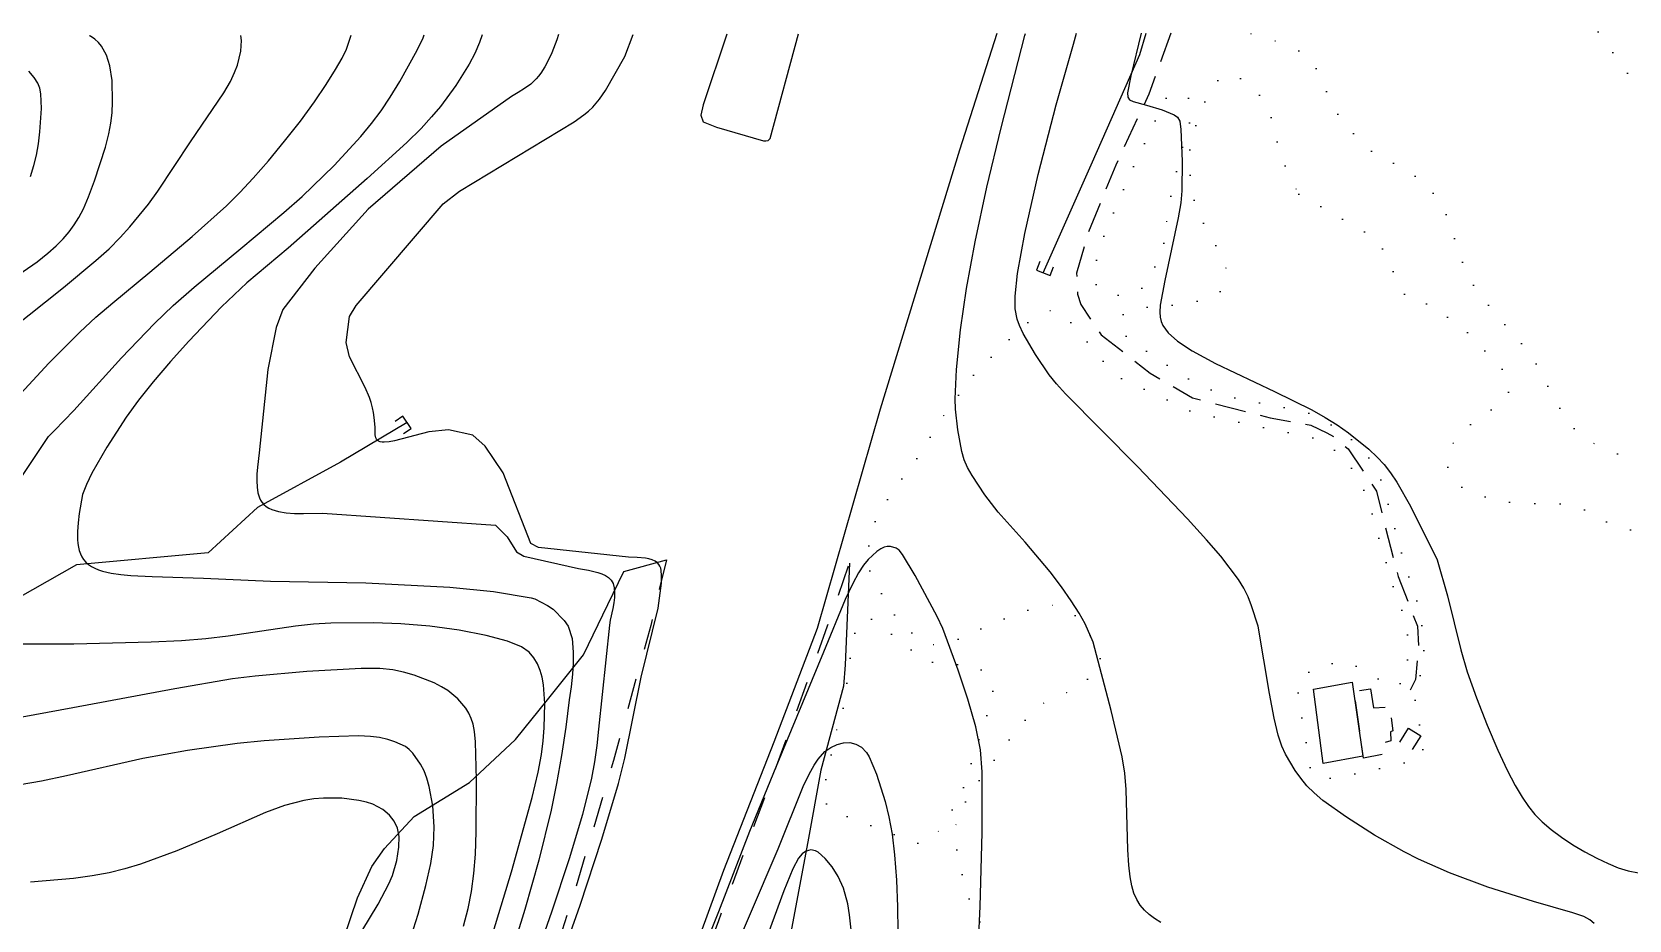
# Model space of a CAD drawing. Header units: millimetres. Extents: x 220021 to 223505, y 489325 to 491820.
# Drawn here: x 220825.2 to 221084.8, y 491669.5 to 491813.7 of the extents above; entities that cross this region are included whole.
import ezdxf

# ---------------------------------------------------------------- set-up
doc = ezdxf.new("R2010")
doc.units = ezdxf.units.MM
for name, pattern in [('5M2P5', [7.5, 5, -2.5]), ('5M5', [10, 5, -5]), ('AM4', [4, 0, -4])]:
    doc.linetypes.add(name, pattern=pattern)
for name, color, linetype in [('A0013113', 8, 'Continuous'), ('A0023119', 8, '5M2P5'), ('B0014111', 8, 'Continuous'), ('B0014116', 8, '5M2P5'), ('C0076116', 8, 'Continuous'), ('D0025111', 8, 'AM4'), ('E0022112', 8, 'Continuous'), ('F0017111', 8, 'Continuous'), ('F0017114', 8, 'Continuous'), ('F0037222', 8, 'Continuous'), ('F0037223', 8, '5M5')]:
    doc.layers.add(name, color=color, linetype=linetype)

msp = doc.modelspace()

# ---------------------------------------------------------------- linework, layer by layer
at = {"layer": 'A0013113', "flags": 128}
msp.add_lwpolyline([(220982.01, 491813.472), (220975.939, 491794.535), (220963.085, 491752.454), (220952.803, 491716.861), (220945.787, 491698.398), (220937.603, 491677.575), (220928.898, 491653.709), (220917.148, 491623.557), (220905.532, 491593.929), (220893.844, 491564.049), (220881.546, 491532.059), (220865.767, 491488.489)], dxfattribs=at)
at = {"layer": 'A0023119', "flags": 128}
msp.add_lwpolyline([(221010.318, 491813.542), (221006.716, 491803.597), (221001.357, 491792.1), (220996.864, 491781.182), (220994.976, 491774.56), (220995.134, 491771.157), (220995.65, 491769.472), (220998.965, 491764.564), (221006.952, 491758.317), (221013.796, 491754.315), (221026.449, 491751.055), (221033.027, 491749.854), (221035.66, 491748.634), (221037.141, 491747.761), (221039.119, 491746.011), (221043.74, 491739.171), (221044.737, 491734.954), (221047.229, 491725.29), (221050.375, 491717.212), (221050.548, 491714.046), (221050.07, 491708.59), (221048.272, 491705.064)], dxfattribs=at)
at = {"layer": 'B0014111', "flags": 128}
msp.add_lwpolyline([(221039.754, 491708.165), (221041.476, 491696.132), (221035.046, 491694.931), (221033.451, 491707)], close=True, dxfattribs=at)
at = {"layer": 'B0014116', "flags": 128}
for points in [[(221042.759, 491707.047), (221043.223, 491703.965), (221045.837, 491704.123), (221046.364, 491700.216), (221045.976, 491700.075), (221046.044, 491698.64), (221044.405, 491698.099), (221044.643, 491696.374), (221041.606, 491695.79), (221040.073, 491706.688)], [(221048.901, 491700.693), (221050.917, 491699.447), (221049.484, 491697.129), (221047.468, 491698.375)]]:
    msp.add_lwpolyline(points, close=True, dxfattribs=at)
at = {"layer": 'C0076116', "flags": 128}
for points in [[(220988.995, 491776.455), (220988.45, 491775.057), (220990.686, 491774.186), (220991.231, 491775.583)], [(220885.6, 491748.498), (220886.848, 491749.331), (220885.514, 491751.326), (220884.267, 491750.493)]]:
    msp.add_lwpolyline(points, dxfattribs=at)
at = {"layer": 'D0025111', "flags": 128}
msp.add_lwpolyline([(221079.732, 491813.716), (221083.839, 491808.023), (221090.003, 491799.037), (221095.707, 491789.941), (221104.119, 491777.901), (221111.045, 491768.152), (221110.062, 491766.916), (221099.233, 491760.358), (221097.596, 491757.888), (221096.286, 491756.123), (221095.632, 491754.888), (221096.626, 491752.078), (221098.28, 491748.391), (221099.109, 491745.756), (221097.304, 491744.693), (221090.567, 491744.31), (221085.964, 491744.465), (221082.51, 491745.329), (221079.055, 491746.896), (221075.102, 491749.869), (221072.955, 491753.554), (221068.891, 491761.335), (221065.021, 491765.672), (221059.933, 491771.671), (221057.549, 491776.638), (221056.379, 491780.16), (221055.603, 491782.319), (221054.737, 491785.02), (221051.757, 491789.209), (221047.208, 491792.005), (221042.463, 491794.585), (221037.855, 491799.531), (221035.862, 491803.429), (221035.06, 491805.409), (221033.742, 491808.119), (221031.791, 491810.365), (221027.233, 491812.227), (221024.301, 491813.157), (221022.62, 491813.573)], dxfattribs=at)
for points in [[(221031.09, 491787.397), (221042.803, 491780.684), (221045.111, 491778.055), (221046.6, 491774.368), (221048.583, 491770.507), (221052.86, 491769.295), (221058.645, 491764.784), (221060.808, 491762.5), (221062.942, 491760.35), (221063.589, 491759.655), (221064.131, 491759.007), (221064.562, 491758.402), (221064.95, 491757.732), (221065.222, 491757.062), (221065.365, 491756.451), (221065.379, 491755.868), (221065.216, 491755.264), (221064.885, 491754.685), (221064.506, 491754.214), (221063.617, 491753.327), (221063.138, 491752.917), (221060.351, 491750.945), (221058.979, 491749.979), (221058.273, 491749.415), (221057.653, 491748.859), (221057.063, 491748.223), (221056.598, 491747.637), (221056.158, 491746.957), (221055.801, 491746.238), (221055.538, 491745.537), (221055.349, 491744.778), (221055.255, 491744.041), (221055.265, 491743.357), (221055.404, 491742.627), (221055.684, 491741.9), (221056.022, 491741.313), (221056.42, 491740.78), (221056.948, 491740.272), (221057.498, 491739.865), (221058.181, 491739.454), (221060.199, 491738.602), (221060.947, 491738.353), (221063.719, 491737.598), (221064.378, 491737.456), (221067.522, 491737.19), (221070.828, 491737.15), (221073.116, 491737.129), (221073.94, 491737.074), (221074.735, 491736.969), (221075.522, 491736.82), (221076.346, 491736.607), (221077.133, 491736.34), (221080.074, 491734.735), (221080.811, 491734.313), (221082.217, 491733.653), (221082.969, 491733.372), (221083.814, 491733.119), (221085.425, 491732.786), (221086.256, 491732.673), (221087.882, 491732.567), (221088.807, 491732.573), (221090.732, 491732.775), (221091.79, 491732.976), (221093.535, 491733.427), (221097.012, 491734.545), (221100.327, 491735.739), (221103.523, 491736.821), (221104.354, 491737.065), (221107.445, 491737.791), (221110.529, 491738.582), (221111.397, 491738.797), (221112.246, 491738.954), (221113.045, 491739.033), (221113.926, 491738.978), (221114.689, 491738.818), (221115.458, 491738.526), (221116.752, 491737.826), (221117.41, 491737.408), (221118.111, 491736.879), (221118.794, 491736.277), (221119.336, 491735.726), (221119.818, 491735.142), (221120.299, 491734.44), (221120.723, 491733.706), (221121.006, 491733.072), (221121.214, 491732.435), (221121.346, 491731.687), (221121.334, 491730.928), (221121.172, 491730.259), (221120.822, 491729.482), (221120.339, 491728.713), (221119.852, 491728.062), (221119.294, 491727.422), (221116.589, 491725.113), (221115.822, 491724.477), (221115.084, 491723.791), (221114.525, 491723.18), (221114.01, 491722.525), (221113.53, 491721.799), (221112.885, 491720.415), (221112.639, 491719.721), (221112.263, 491718.405), (221112.112, 491717.725), (221111.607, 491714.337), (221111.29, 491711.283), (221111.243, 491710.495), (221111.252, 491709.678), (221111.363, 491708.861), (221111.574, 491708.088), (221111.893, 491707.285), (221112.313, 491706.489), (221112.751, 491705.812), (221113.254, 491705.2), (221113.811, 491704.671), (221114.408, 491704.217), (221115.005, 491703.853), (221115.627, 491703.546), (221116.249, 491703.333), (221116.871, 491703.206), (221117.457, 491703.17), (221118.044, 491703.23), (221118.598, 491703.395), (221119.117, 491703.65), (221119.646, 491704.001), (221120.15, 491704.422), (221120.618, 491704.867), (221121.533, 491705.956), (221123.375, 491708.458), (221124.838, 491710.532), (221125.282, 491711.244), (221126.721, 491714.066), (221127.063, 491714.774), (221127.723, 491715.935), (221128.094, 491716.5), (221128.501, 491717.021), (221128.93, 491717.495), (221129.398, 491717.916), (221129.895, 491718.278), (221130.432, 491718.584), (221130.957, 491718.799), (221131.504, 491718.938), (221132.022, 491718.981), (221132.548, 491718.933), (221133.101, 491718.771), (221133.68, 491718.522), (221134.313, 491718.165), (221134.859, 491717.79), (221135.945, 491716.753), (221136.94, 491715.593), (221137.399, 491714.984), (221137.87, 491714.264), (221139.586, 491711.229), (221141.402, 491707.95), (221141.865, 491707.06), (221143.39, 491703.666), (221143.684, 491702.889), (221144.236, 491701.132), (221144.565, 491699.754), (221144.711, 491698.944), (221144.879, 491697.516), (221144.952, 491696.026), (221144.948, 491695.159), (221144.886, 491694.389), (221144.752, 491693.612), (221144.242, 491691.836), (221143.957, 491691.081), (221143.647, 491690.405), (221143.214, 491689.621), (221142.32, 491688.388), (221141.87, 491687.86), (221140.937, 491686.926), (221140.357, 491686.423), (221137.656, 491684.375), (221137.12, 491683.966), (221135.665, 491682.662), (221135.211, 491682.209), (221134.811, 491681.749), (221134.429, 491681.246), (221132.94, 491678.438), (221132.593, 491677.791), (221130.978, 491675.177), (221130.517, 491674.523), (221129.519, 491673.29), (221129.004, 491672.741), (221127.909, 491671.778), (221126.267, 491670.485), (221125.712, 491670.097), (221124.506, 491669.368), (221123.919, 491669.067), (221123.336, 491668.837), (221122.537, 491668.59), (221122.087, 491668.486), (221096.865, 491663.128), (221095.814, 491663.051), (221092.094, 491662.523), (221088.913, 491662.127), (221085.743, 491661.786), (221082.228, 491661.348), (221080.871, 491661.184), (221079.389, 491661.089), (221078.532, 491661.086), (221077.666, 491661.13), (221076.863, 491661.236), (221074.551, 491661.847), (221073.911, 491662.067), (221070.977, 491663.269), (221070.434, 491663.471), (221069.851, 491663.641), (221068.772, 491663.876), (221068.139, 491663.974), (221067.524, 491664.028), (221066.909, 491664.022), (221063.662, 491662.972), (221060.747, 491661.792), (221057.449, 491660.35), (221056.676, 491660.009), (221055.866, 491659.711), (221055.02, 491659.457), (221053.473, 491659.114), (221052.602, 491658.982), (221050.936, 491658.822), (221048.831, 491658.749), (221045.226, 491658.829), (221044.284, 491658.895), (221041.133, 491659.287), (221039.449, 491659.527), (221037.165, 491659.71), (221033.64, 491659.79), (221030.636, 491659.797), (221029.722, 491659.787), (221028.815, 491659.72), (221027.969, 491659.577), (221026.973, 491659.283), (221026.217, 491658.971), (221025.41, 491658.569), (221023.959, 491657.675), (221023.156, 491657.097), (221021.15, 491655.376), (221020.466, 491654.715), (221018.304, 491652.257), (221015.973, 491649.515), (221014.456, 491647.769), (221013.963, 491647.129), (221012.748, 491645.263), (221011.893, 491643.753), (221011.179, 491642.319), (221010.793, 491641.42), (221009.749, 491637.802), (221009.323, 491636.219), (221009.066, 491635.461), (221008.528, 491634.145), (221007.85, 491632.721), (221007.465, 491632.031), (221007.018, 491631.322), (221005.05, 491628.681), (221004.654, 491628.192), (221004.221, 491627.732), (221003.735, 491627.326), (221003.206, 491626.963), (221002, 491626.314), (221001.363, 491626.03), (220999.516, 491625.385), (220998.753, 491625.177), (220995.266, 491624.498), (220994.532, 491624.391), (220992.579, 491624.221), (220991.057, 491624.179), (220988.625, 491624.265), (220985.236, 491624.593), (220983.607, 491624.811), (220982.704, 491624.981), (220980.499, 491625.527), (220978.993, 491626), (220977.551, 491626.538), (220976.191, 491627.152), (220975.454, 491627.555), (220974.757, 491628.01), (220974.11, 491628.496), (220973.535, 491628.997), (220973.043, 491629.523), (220972.651, 491630.074), (220972.379, 491630.639), (220972.207, 491631.186), (220972.096, 491632.006), (220972.1, 491632.578), (220972.928, 491635.545), (220973.166, 491636.247), (220974.462, 491639.292), (220975.933, 491642.348), (220976.272, 491642.999), (220977.974, 491645.728), (220979.78, 491648.488), (220981.64, 491651.292), (220982.025, 491651.914), (220982.339, 491652.507), (220982.584, 491653.083), (220982.79, 491653.69), (220982.946, 491654.294), (220983.058, 491654.881), (220983.336, 491658.298), (220983.38, 491658.87), (220983.395, 491659.51), (220983.338, 491660.165), (220983.216, 491660.824), (220983.041, 491661.475), (220982.815, 491662.145), (220982.259, 491663.52), (220981.097, 491665.935), (220979.363, 491669.056), (220978.929, 491669.82), (220977.924, 491671.936), (220977.583, 491672.779), (220977.067, 491674.315), (220976.143, 491677.803), (220975.414, 491681.297), (220975.278, 491682.049), (220975.214, 491682.779), (220975.197, 491683.521), (220975.255, 491684.247), (220975.375, 491684.956), (220975.556, 491685.671), (220975.776, 491686.358), (220976.278, 491687.552), (220976.602, 491688.214), (220978.419, 491691.126), (220980.279, 491693.713), (220982.268, 491696.395), (220984.3, 491699.101), (220986.315, 491701.614), (220987.622, 491703.073), (220988.127, 491703.576), (220988.663, 491704.046), (220989.621, 491704.747), (220990.183, 491705.091), (220993.379, 491706.487), (220994.049, 491706.781), (220994.697, 491707.129), (220995.334, 491707.531), (220996.429, 491708.332), (220997.019, 491708.831), (220997.578, 491709.363), (220998.039, 491709.888), (220998.396, 491710.409), (220998.641, 491710.934), (220998.775, 491711.459), (220998.822, 491711.999), (220998.772, 491712.592), (220998.629, 491713.157), (220998.421, 491713.722), (220996.773, 491716.39), (220995.735, 491717.852), (220995.326, 491718.367), (220994.845, 491718.893), (220994.367, 491719.333), (220993.86, 491719.718), (220993.342, 491720.025), (220992.796, 491720.277), (220992.227, 491720.454), (220991.681, 491720.534), (220991.069, 491720.571), (220990.436, 491720.557), (220987.338, 491719.892), (220986.506, 491719.663), (220984.3, 491718.885), (220981.255, 491717.583), (220978.465, 491716.42), (220975.484, 491715.003), (220974.869, 491714.727), (220974.25, 491714.501), (220973.613, 491714.318), (220972.969, 491714.186), (220972.31, 491714.151), (220971.688, 491714.227), (220971.03, 491714.422), (220970.429, 491714.686), (220969.387, 491715.259), (220968.855, 491715.598), (220967.015, 491717.093), (220966.569, 491717.511), (220966.163, 491717.943), (220965.789, 491718.397), (220964.536, 491720.456), (220964.264, 491720.968), (220962.652, 491723.517), (220962.325, 491724.017), (220962.038, 491724.518), (220961.786, 491725.05), (220961.575, 491725.597), (220961.417, 491726.145), (220961.299, 491726.727), (220961.239, 491727.325), (220961.192, 491729.843), (220961.214, 491730.412), (220961.348, 491731.494), (220961.461, 491732.073), (220961.605, 491732.638), (220961.782, 491733.185), (220961.988, 491733.72), (220962.879, 491735.482), (220964.404, 491738.074), (220965.009, 491739.016), (220966.948, 491741.701), (220968.937, 491744.343), (220969.449, 491745.058), (220971.342, 491748.157), (220972.131, 491749.523), (220973.393, 491751.45), (220975.299, 491754.027), (220977.155, 491756.683), (220977.779, 491757.535), (220979.667, 491759.565), (220982.264, 491762.059), (220984.846, 491764.57), (220987.187, 491766.683), (220987.695, 491767.1), (220988.174, 491767.444), (220989.078, 491767.954), (220989.592, 491768.194), (220990.129, 491768.374), (220990.658, 491768.474), (220991.183, 491768.477), (220991.697, 491768.368), (220992.193, 491768.159), (220992.722, 491767.831), (220993.221, 491767.398), (220993.674, 491766.934), (220995.934, 491764.28), (220998.182, 491761.589), (221000.453, 491758.964), (221000.963, 491758.391), (221001.607, 491757.777), (221014.12, 491751.879), (221019.054, 491750.845), (221034.512, 491747.573), (221037.147, 491745.65), (221039.124, 491743.9), (221042.428, 491737.934), (221043.425, 491733.892), (221046.578, 491723.176), (221048.234, 491718.785), (221049.069, 491714.039), (221048.585, 491710.695), (221048.097, 491708.933), (221047.443, 491707.699), (221046.622, 491707.343), (221045.141, 491708.04), (221039.379, 491711.356), (221037.078, 491711.346), (221034.45, 491710.63), (221031.988, 491709.388), (221031.006, 491708.152), (221031.012, 491705.865), (221033.018, 491693.736), (221034.336, 491692.686), (221036.802, 491692.522), (221049.942, 491695.396), (221051.09, 491696.457), (221051.413, 491698.393), (221049.917, 491704.544), (221050.076, 491706.479), (221050.889, 491709.474), (221051.533, 491714.402), (221050.696, 491720.028), (221048.375, 491727.054), (221047.047, 491731.798), (221044.722, 491740.407), (221042.574, 491744.444), (221039.278, 491747.947), (221034.338, 491751.267), (221031.706, 491752.134), (221018.714, 491754.714), (221011.707, 491758.098), (221011.436, 491758.346), (221008.772, 491760.335), (221008.129, 491760.785), (221005.095, 491762.671), (221004.426, 491763.114), (221003.794, 491763.597), (221003.247, 491764.076), (221002.78, 491764.573), (221002.4, 491765.092), (221002.105, 491765.614), (221001.915, 491766.096), (221001.84, 491766.557), (221001.898, 491766.992), (221002.097, 491767.387), (221002.41, 491767.732), (221002.817, 491768.03), (221003.321, 491768.285), (221004.433, 491768.654), (221005.113, 491768.819), (221007.1, 491769.101), (221010.421, 491769.363), (221013.029, 491769.709), (221014.94, 491770.073), (221015.692, 491770.266), (221016.394, 491770.499), (221017.132, 491770.797), (221017.758, 491771.153), (221018.284, 491771.548), (221018.713, 491771.99), (221019.037, 491772.478), (221019.264, 491773), (221019.409, 491773.554), (221019.467, 491774.144), (221019.421, 491774.737), (221019.289, 491775.331), (221018.812, 491776.634), (221018.543, 491777.242), (221017.072, 491780.09), (221015.413, 491783.024), (221015.094, 491783.64), (221014.584, 491784.784), (221014.351, 491785.411), (221013.989, 491786.667), (221013.828, 491787.361), (221013.525, 491789.38), (221013.461, 491790.157), (221013.379, 491793.571), (221013.355, 491794.284), (221013.377, 491794.964), (221013.475, 491795.618), (221014.393, 491798.74), (221014.898, 491800.157), (221015.927, 491802.562), (221016.486, 491803.691), (221017.081, 491804.705), (221017.405, 491805.179), (221017.78, 491805.654), (221018.172, 491806.056), (221018.583, 491806.38), (221019.055, 491806.631), (221019.544, 491806.767), (221020.059, 491806.773), (221020.645, 491806.632), (221021.321, 491806.333), (221022.004, 491805.933), (221022.604, 491805.511), (221023.233, 491804.999), (221023.844, 491804.43), (221024.408, 491803.832), (221024.922, 491803.198), (221025.374, 491802.558), (221025.798, 491801.852), (221026.167, 491801.053), (221026.486, 491800.175), (221026.755, 491799.264), (221027.51, 491796.054), (221027.707, 491795.309), (221028.926, 491791.847), (221029.213, 491791.127), (221030.099, 491789.212)], [(221009.141, 491779.408), (221007.434, 491774.972), (221006.563, 491773.089), (221005.448, 491772.021), (221002.64, 491770.96), (221001.192, 491770.954), (221000.246, 491771.257), (220998.342, 491772.406), (220997.911, 491773.169), (220997.692, 491774.193), (220997.722, 491775.046), (220999.516, 491781.032), (221003.959, 491791.277), (221009.685, 491803.324), (221011.06, 491803.673), (221012.402, 491803.496), (221013.181, 491803.022), (221013.667, 491800.651), (221013.404, 491799.309), (221012.007, 491794.338), (221009.965, 491785.624), (221009.586, 491782.916)], [(220957.057, 491703.945), (220958.669, 491715.387), (220959.485, 491717.502), (220960.633, 491718.563), (220961.619, 491718.391), (220962.772, 491717.693), (220970.349, 491711.57), (220973.966, 491711.059), (220978.569, 491710.904), (220980.216, 491709.504), (220981.041, 491708.276), (220981.373, 491707.046), (220981.377, 491705.815), (220975.999, 491689.254), (220974.198, 491686.607), (220972.562, 491683.961), (220971.251, 491682.548), (220970.102, 491682.015), (220968.952, 491682.01), (220954.966, 491687.4), (220953.976, 491688.978), (220953.97, 491691.089), (220955.755, 491699.541)]]:
    msp.add_lwpolyline(points, close=True, dxfattribs=at)
at = {"layer": 'E0022112', "flags": 128}
for points in [[(220989.568, 491774.621), (220997.572, 491792.616), (221005.248, 491810.067), (221006.287, 491813.532)], [(220886.181, 491750.329), (220875.34, 491743.848), (220861.86, 491736.509), (220853.857, 491729.132), (220832.439, 491727.218), (220793.52, 491705.136), (220770.255, 491696.194)]]:
    msp.add_lwpolyline(points, dxfattribs=at)
at = {"layer": 'F0017111', "flags": 128}
for points, elevation in [([(220820.45, 491736.814), (220827.911, 491748.034), (220828.879, 491748.987), (220832.004, 491752.25), (220839.749, 491760.814), (220845.118, 491766.377), (220848.173, 491769.281), (220851.569, 491772.298), (220859.189, 491778.574), (220866.177, 491784.391), (220869.111, 491787.016), (220874.316, 491792.05), (220878.672, 491796.741), (220880.408, 491798.834), (220881.953, 491800.904), (220883.461, 491803.15), (220885.028, 491805.692), (220887.836, 491810.751), (220888.787, 491812.768), (220888.971, 491813.239)], 80), ([(220820.817, 491772.75), (220826.062, 491776.395), (220827.807, 491777.774), (220829.169, 491778.99), (220830.3, 491780.141), (220831.262, 491781.266), (220832.093, 491782.389), (220832.839, 491783.572), (220833.581, 491785.017), (220834.406, 491786.963), (220835.363, 491789.531), (220837.161, 491795.032), (220837.727, 491797.163), (220838.063, 491798.925), (220838.238, 491800.601), (220838.314, 491802.395), (220838.233, 491805.827), (220837.894, 491808.197), (220837.322, 491809.936), (220836.517, 491811.411), (220836.022, 491812.028), (220835.443, 491812.563), (220834.758, 491813.02), (220834.582, 491813.103)], 95), ([(220821.87, 491765.472), (220830.338, 491772.22), (220835.628, 491776.586), (220837.751, 491778.529), (220839.553, 491780.337), (220841.153, 491782.084), (220844.145, 491785.741), (220845.688, 491787.871), (220851.011, 491795.872), (220856.382, 491803.845), (220857.462, 491805.686), (220858.157, 491807.127), (220858.606, 491808.35), (220859.142, 491810.573), (220859.297, 491812.352), (220859.193, 491813.142), (220859.186, 491813.165)], 90), ([(220823.421, 491755.025), (220827.966, 491759.944), (220832.987, 491764.958), (220835.632, 491767.383), (220838.363, 491769.724), (220844.404, 491774.699), (220851.25, 491780.52), (220856.829, 491785.511), (220858.996, 491787.635), (220861.185, 491789.973), (220863.659, 491792.798), (220866.287, 491795.967), (220868.842, 491799.232), (220871.125, 491802.364), (220873.051, 491805.201), (220874.56, 491807.598), (220875.626, 491809.467), (220876.344, 491810.949), (220877.119, 491813.21)], 85), ([(220900.171, 491667.524), (220903.155, 491677.363), (220906.503, 491689.43), (220907.505, 491693.54), (220908.05, 491696.38), (220908.321, 491698.602), (220908.469, 491700.735), (220908.545, 491704.68), (220908.376, 491707.7), (220908.16, 491708.933), (220907.828, 491710.057), (220907.377, 491711.098), (220906.807, 491712.071), (220906.049, 491712.997), (220904.754, 491713.902), (220902.502, 491714.811), (220899.025, 491715.73), (220894.658, 491716.569), (220889.885, 491717.219), (220885.152, 491717.6), (220880.744, 491717.759), (220873.769, 491717.713), (220870.972, 491717.542), (220868.039, 491717.218), (220857.126, 491715.602), (220853.484, 491715.18), (220849.513, 491714.87), (220844.618, 491714.636), (220832.039, 491714.324), (220822.516, 491714.314)], 80), ([(220895.351, 491668.514), (220896.089, 491671.38), (220896.637, 491674.176), (220897.027, 491677.053), (220897.283, 491680.206), (220897.428, 491683.844), (220897.47, 491692.273), (220897.298, 491698.468), (220897.142, 491700.145), (220896.922, 491701.307), (220896.623, 491702.267), (220896.234, 491703.122), (220895.742, 491703.916), (220894.444, 491705.422), (220892.805, 491706.77), (220891.796, 491707.396), (220890.558, 491708.025), (220887.352, 491709.28), (220885.616, 491709.792), (220883.869, 491710.151), (220881.735, 491710.339), (220878.737, 491710.348), (220869.886, 491709.885), (220861.481, 491709.14), (220857.823, 491708.658), (220848.429, 491707.08), (220831.85, 491703.956), (220823.618, 491702.463)], 85), ([(220886.487, 491665.736), (220887.993, 491670.477), (220889.229, 491675.135), (220890.027, 491678.685), (220890.477, 491681.624), (220890.603, 491684.662), (220890.341, 491688.089), (220889.789, 491691.22), (220889.412, 491692.537), (220888.942, 491693.731), (220888.372, 491694.828), (220887.127, 491696.598), (220886.543, 491697.205), (220885.922, 491697.674), (220884.2, 491698.478), (220883.039, 491698.846), (220881.724, 491699.141), (220880.232, 491699.329), (220878.295, 491699.405), (220871.891, 491699.229), (220862.965, 491698.632), (220858.549, 491698.186), (220850.496, 491697.074), (220843.253, 491695.724), (220830.828, 491692.945), (220826.787, 491692.092), (220823.301, 491691.48)], 90), ([(220875.075, 491661.524), (220881.465, 491672.074), (220883.231, 491675.412), (220883.805, 491676.776), (220884.521, 491679.174), (220884.858, 491681.325), (220884.876, 491683.072), (220884.607, 491684.411), (220884.091, 491685.551), (220883.352, 491686.561), (220882.269, 491687.482), (220880.625, 491688.325), (220879.566, 491688.676), (220878.352, 491688.955), (220875.589, 491689.292), (220872.588, 491689.321), (220871.011, 491689.175), (220869.39, 491688.904), (220866.242, 491688.1), (220863.176, 491686.992), (220855.298, 491683.541), (220848.768, 491680.781), (220842.888, 491678.606), (220840.292, 491677.81), (220837.749, 491677.184), (220835.035, 491676.681), (220831.976, 491676.265), (220824.982, 491675.652)], 95)]:
    msp.add_lwpolyline(points, dxfattribs=dict(at, elevation=elevation))
at = {"layer": 'F0017111'}
for points, elevation in [([(220910.782, 491813.294), (220910.51, 491812.454), (220909.698, 491810.337), (220909.148, 491809.192), (220908.563, 491808.079), (220907.907, 491807.032), (220907.542, 491806.543), (220907.146, 491806.082), (220906.722, 491805.658), (220906.267, 491805.262), (220905.286, 491804.538), (220904.235, 491803.877), (220903.15, 491803.248), (220891.703, 491795.169), (220879.865, 491784.943), (220871.169, 491775.363), (220866.011, 491768.631), (220864.924, 491765.751), (220863.577, 491758.912), (220862.14, 491745.388), (220861.865, 491743.035), (220861.777, 491741.903), (220861.747, 491740.822), (220861.795, 491739.81), (220861.941, 491738.884), (220862.203, 491738.063), (220862.384, 491737.696), (220862.602, 491737.362), (220862.925, 491736.995), (220863.304, 491736.677), (220863.736, 491736.406), (220864.216, 491736.178), (220864.742, 491735.99), (220865.309, 491735.839), (220866.551, 491735.633), (220867.914, 491735.534), (220869.366, 491735.514), (220872.421, 491735.608), (220900.546, 491733.642), (220902.458, 491731.731), (220903.981, 491729.326), (220905.182, 491728.582), (220914.061, 491726.584), (220915.668, 491726.32), (220917.158, 491725.976), (220917.823, 491725.748), (220918.415, 491725.47), (220918.92, 491725.132), (220919.322, 491724.723), (220919.504, 491724.449), (220919.649, 491724.15), (220919.838, 491723.482), (220919.908, 491722.732), (220919.88, 491721.913), (220919.772, 491721.04), (220919.605, 491720.126), (220919.172, 491718.23), (220919.053, 491717.389), (220917.309, 491700.512), (220917.034, 491697.854), (220916.646, 491695.229), (220916.137, 491692.551), (220914.694, 491686.668), (220912.531, 491679.441), (220909.677, 491670.807), (220902.359, 491649.984)], 70), ([(220910.209, 491660.315), (220914.325, 491671.911), (220917.856, 491682.652), (220920.566, 491691.676), (220921.571, 491695.783), (220924.198, 491708.971), (220926.967, 491720.142), (220927.508, 491724.221), (220927.542, 491725.468), (220927.486, 491726.277), (220927.4, 491726.637), (220927.27, 491726.964), (220927.093, 491727.255), (220926.866, 491727.509), (220926.486, 491727.784), (220926.024, 491727.996), (220925.492, 491728.156), (220924.902, 491728.271), (220923.592, 491728.403), (220922.189, 491728.465), (220907.522, 491729.988), (220906.281, 491730.657), (220901.819, 491742.115), (220898.852, 491746.453), (220896.859, 491748.26), (220892.889, 491749.136), (220889.741, 491748.776), (220884.133, 491747.31), (220883.277, 491747.168), (220882.483, 491747.097), (220882.129, 491747.11), (220881.813, 491747.167), (220881.545, 491747.276), (220881.331, 491747.447), (220881.209, 491747.62), (220881.118, 491747.828), (220881.011, 491748.329), (220880.973, 491749.53), (220880.84, 491751.123), (220880.734, 491751.911), (220880.582, 491752.687), (220880.347, 491753.53), (220880.054, 491754.359), (220879.375, 491755.994), (220876.829, 491760.948), (220876.299, 491763.316), (220876.835, 491767.492), (220877.895, 491769.3), (220892.022, 491785.796), (220894.702, 491787.854), (220913.315, 491799.147), (220914.904, 491800.258), (220915.653, 491800.858), (220916.349, 491801.51), (220916.912, 491802.143), (220917.433, 491802.819), (220918.405, 491804.238), (220921.569, 491809.716), (220922.944, 491813.324)], 65), ([(220938.133, 491813.362), (220934.321, 491801.896), (220933.925, 491800.23), (220934.321, 491799.12), (220936.465, 491798.247), (220944.085, 491796.026), (220944.482, 491796.026), (220944.879, 491796.106), (220945.197, 491796.423), (220949.787, 491813.391)], 60), ([(221008.66, 491669.145), (221007.65, 491669.744), (221006.768, 491670.41), (221005.994, 491671.149), (221005.328, 491671.958), (221004.768, 491672.847), (221004.308, 491673.864), (221003.941, 491675.07), (221003.66, 491676.542), (221003.454, 491678.438), (221003.315, 491680.933), (221003.019, 491690.72), (221002.796, 491693.385), (221002.375, 491696.005), (221000.584, 491703.554), (220997.681, 491714.664), (220996.359, 491717.621), (220995.413, 491719.326), (220994.125, 491721.346), (220992.525, 491723.606), (220990.666, 491726.032), (220986.596, 491730.886), (220982.26, 491735.745), (220980.076, 491738.566), (220977.998, 491741.714), (220977.266, 491743.012), (220976.731, 491744.237), (220976.319, 491745.61), (220975.684, 491749.11), (220975.313, 491752.489), (220975.255, 491754.156), (220975.466, 491758.9), (220976.094, 491765.357), (220977.066, 491772.045), (220978.484, 491779.613), (220980.408, 491788.537), (220982.7, 491798.157), (220986.593, 491813.128), (220986.682, 491813.483)], 60), ([(221079.081, 491668.936), (221078.389, 491669.561), (221077.399, 491670.073), (221075.639, 491670.671), (221069.231, 491672.531), (221061.832, 491674.861), (221055.577, 491677.196), (221050.539, 491679.404), (221048.198, 491680.589), (221043.415, 491683.315), (221038.813, 491686.216), (221034.99, 491688.934), (221033.56, 491690.155), (221032.399, 491691.332), (221031.402, 491692.537), (221030.486, 491693.823), (221028.929, 491696.448), (221028.313, 491697.765), (221027.731, 491699.535), (221027.088, 491702.301), (221026.329, 491706.32), (221024.498, 491717.237), (221023.426, 491720.545), (221022.844, 491722.012), (221022.163, 491723.386), (221021.281, 491724.802), (221018.399, 491728.578), (221016.105, 491731.275), (221013.023, 491734.683), (221004.861, 491743.186), (220993.198, 491754.956), (220991.725, 491756.58), (220990.527, 491758.061), (220988.286, 491761.353), (220986.309, 491764.78), (220985.704, 491766.075), (220985.34, 491767.094), (220985.006, 491768.763), (220984.992, 491770.83), (220985.4, 491774.489), (220986.594, 491781.009), (220988.753, 491790.589), (220991.655, 491801.862), (220994.471, 491811.757), (220994.985, 491813.504)], 55), ([(220978.915, 491663.423), (220979.337, 491671.699), (220979.619, 491683.709), (220979.647, 491693.59), (220979.356, 491697.156), (220978.613, 491700.889), (220977.321, 491705.385), (220975.758, 491710.074), (220973.218, 491716.843), (220972.332, 491718.792), (220968.755, 491725.475), (220966.706, 491728.88), (220966.127, 491729.563), (220965.669, 491729.885), (220964.726, 491730.167), (220964.223, 491730.158), (220963.702, 491730.036), (220963.147, 491729.785), (220962.539, 491729.386), (220961.135, 491728.073), (220960.368, 491727.128), (220959.558, 491725.917), (220958.608, 491724.166), (220957.395, 491721.547), (220953.858, 491713.003), (220946.121, 491694.317), (220941.853, 491683.889), (220936.771, 491670.861), (220930.906, 491656.131)], 65), ([(220937.344, 491659.707), (220946.462, 491681.068), (220950.561, 491691.207), (220951.516, 491693.227), (220952.321, 491694.659), (220952.999, 491695.658), (220954.087, 491696.867), (220955.067, 491697.55), (220956.08, 491698.016), (220957.101, 491698.283), (220958.134, 491698.322), (220959.131, 491698.096), (220960.018, 491697.574), (220960.827, 491696.722), (220961.268, 491695.998), (220962.459, 491693.193), (220963.88, 491688.776), (220964.489, 491686.292), (220964.995, 491683.478), (220965.4, 491680.082), (220965.703, 491675.993), (220965.884, 491671.66), (220965.92, 491667.669)], 70)]:
    msp.add_lwpolyline(points, dxfattribs=dict(at, elevation=elevation))
at = {"layer": 'F0017114'}
for points, elevation in [([(220898.396, 491813.263), (220897.949, 491811.979), (220897.179, 491810.215), (220896.27, 491808.468), (220894.11, 491805.007), (220891.588, 491801.612), (220890.176, 491799.921), (220888.447, 491798.051), (220886.153, 491795.792), (220879.682, 491789.905), (220866.84, 491778.62), (220860.15, 491772.977), (220856.019, 491769.061), (220850.734, 491763.518), (220847.733, 491760.199), (220844.912, 491756.911), (220842.532, 491753.909), (220840.553, 491751.184), (220837.366, 491746.294), (220834.969, 491742.06), (220834.099, 491740.239), (220833.436, 491738.599), (220832.915, 491735.521), (220832.724, 491734.038), (220832.618, 491732.622), (220832.625, 491731.296), (220832.679, 491730.674), (220832.773, 491730.082), (220832.908, 491729.524), (220833.089, 491729.002), (220833.319, 491728.519), (220833.602, 491728.078), (220833.974, 491727.648), (220834.409, 491727.267), (220834.902, 491726.933), (220835.449, 491726.642), (220836.047, 491726.391), (220836.691, 491726.177), (220838.1, 491725.844), (220839.644, 491725.619), (220841.287, 491725.473), (220844.742, 491725.315), (220853.122, 491725.023), (220863.962, 491724.53), (220879.485, 491724.284), (220893.134, 491723.583), (220900.237, 491722.862), (220906.371, 491721.84), (220906.928, 491721.697), (220908.984, 491720.597), (220909.898, 491719.988), (220911.731, 491718.133), (220912.362, 491717.249), (220913.001, 491715.255), (220913.194, 491713.017), (220913.149, 491711.236), (220913.053, 491709.459), (220912.829, 491707.36), (220912.534, 491705.266), (220911.985, 491700.813), (220911.297, 491696.209), (220910.489, 491691.683), (220909.588, 491687.344), (220907.611, 491679.235), (220905.331, 491671.214), (220902.591, 491662.47)], 75), ([(221005.46, 491813.53), (221003.774, 491806.608), (221003.276, 491803.812), (221003.306, 491803.131), (221003.574, 491802.715), (221004.166, 491802.428), (221006.33, 491801.849), (221008.874, 491801.078), (221010.829, 491800.261), (221011.398, 491799.901), (221011.737, 491799.239), (221011.937, 491797.867), (221012.15, 491792.74), (221012.107, 491787.926), (221011.903, 491785.946), (221011.48, 491783.519), (221009.32, 491773.383), (221008.583, 491769.368), (221008.495, 491768.245), (221008.537, 491767.385), (221008.698, 491766.683), (221008.974, 491766.062), (221009.882, 491764.845), (221011.378, 491763.527), (221013.751, 491761.952), (221017.535, 491759.892), (221027.15, 491755.326), (221033.181, 491752.368), (221035.389, 491751.13), (221037.33, 491749.906), (221039.184, 491748.606), (221042.485, 491745.95), (221043.806, 491744.702), (221044.946, 491743.459), (221045.987, 491742.134), (221047.009, 491740.637), (221049.257, 491736.697), (221053.549, 491728.027), (221055.23, 491722.144), (221057.403, 491713.388), (221058.473, 491709.806), (221059.97, 491705.587), (221061.711, 491701.162), (221063.439, 491697.107), (221064.948, 491693.868), (221066.238, 491691.386), (221067.364, 491689.477), (221068.393, 491687.961), (221069.442, 491686.68), (221070.641, 491685.482), (221072.089, 491684.247), (221073.763, 491682.99), (221075.606, 491681.756), (221077.555, 491680.594), (221079.504, 491679.552), (221081.339, 491678.683), (221082.995, 491678.02), (221084.595, 491677.53), (221086.311, 491677.165)], 50)]:
    msp.add_lwpolyline(points, dxfattribs=dict(at, elevation=elevation))
at = {"layer": 'F0017114', "flags": 128}
for points, elevation in [([(220824.965, 491790.246), (220825.543, 491792.023), (220825.969, 491793.728), (220826.281, 491795.527), (220826.511, 491797.515), (220826.749, 491801.285), (220826.677, 491803.689), (220826.487, 491804.564), (220826.156, 491805.411), (220825.594, 491806.316), (220824.7, 491807.347)], 100), ([(220958.327, 491667.945), (220958.087, 491670.372), (220957.795, 491672.164), (220957.093, 491674.688), (220956.261, 491676.579), (220955.283, 491678.174), (220954.119, 491679.538), (220952.98, 491680.514), (220952.545, 491680.767), (220951.804, 491680.897), (220951.388, 491680.835), (220950.918, 491680.654), (220950.396, 491680.294), (220949.784, 491679.574), (220948.867, 491677.827), (220947.39, 491674.262), (220942.685, 491661.437)], 75)]:
    msp.add_lwpolyline(points, dxfattribs=dict(at, elevation=elevation))
at = {"layer": 'F0037222', "flags": 128}
for points in [[(220875.898, 491666.574), (220878.102, 491673.141), (220880.482, 491678.208), (220882.508, 491681.131), (220887.323, 491686.318), (220896.335, 491691.834), (220903.776, 491698.829), (220908.989, 491705.27), (220914.832, 491712.589), (220918.831, 491720.775), (220921.387, 491726.134), (220928.32, 491728.031)], [(220958.067, 491727.446), (220957.372, 491710.932), (220957.095, 491707.5), (220953.439, 491693.83), (220951.307, 491682.238), (220948.463, 491667.208)]]:
    msp.add_lwpolyline(points, dxfattribs=at)
at = {"layer": 'F0037223', "flags": 128}
for points in [[(220928.32, 491728.031), (220925.782, 491717.345), (220919.731, 491695.444), (220913.425, 491674.233), (220910.634, 491665.517), (220903.872, 491645.092), (220897.158, 491627.833), (220890.597, 491611.816), (220882.435, 491590.82), (220874.973, 491571.728), (220867.643, 491551.645), (220860.823, 491534.374), (220855.635, 491520.172), (220850.64, 491504.683), (220845.097, 491487.656), (220838.899, 491468.842), (220831.537, 491444.819), (220826.973, 491427.155), (220822.075, 491408.646), (220816.999, 491382.363), (220812.929, 491358.119), (220809.386, 491331.779), (220806.686, 491306.608), (220804.534, 491279.425), (220803.943, 491251.905), (220804.501, 491226.24), (220805.622, 491204.591), (220806.703, 491190.983), (220808.537, 491169.228), (220808.537, 491165.238), (220808.363, 491163.968), (220807.837, 491162.325), (220807.054, 491160.546), (220805.368, 491156.938), (220804.38, 491155.909), (220803.722, 491155.396), (220802.238, 491155.233), (220800.093, 491155.247), (220797.62, 491154.917), (220793.991, 491154.941), (220787.721, 491155.326), (220781.455, 491154.504), (220778.491, 491152.453), (220778.168, 491149.522), (220778.179, 491145.382), (220778.192, 491140.033), (220777.217, 491134.174), (220769.504, 491118.524), (220766.875, 491114.228), (220762.925, 491110.803), (220757.655, 491107.214), (220754.031, 491105.167), (220748.926, 491101.922), (220743.657, 491097.815), (220737.075, 491091.647), (220731.975, 491086.159), (220727.534, 491081.012), (220725.564, 491077.057), (220724.743, 491075.509), (220717.058, 491048.645), (220714.592, 491045.211), (220710.805, 491042.475), (220707.016, 491040.429), (220702.405, 491037.353), (220697.135, 491034.11), (220692.688, 491031.378), (220688.571, 491028.299), (220685.612, 491024.523), (220684.795, 491021.25), (220683.657, 491014.701), (220682.516, 491009.015), (220679.892, 491002.994), (220676.443, 490996.978), (220672.004, 490991.141), (220668.551, 490986.85), (220663.296, 490977.223)], [(220838.624, 491342.753), (220837.085, 491345.587), (220836.794, 491349.104), (220836.808, 491355.941), (220838.069, 491365.93), (220840.429, 491386.705), (220845.263, 491406.708), (220850.63, 491429.959), (220857.266, 491452.406), (220865.898, 491479.609), (220874.494, 491504.778), (220883.436, 491531.072), (220895.391, 491563.217), (220905.752, 491591.588), (220917.67, 491618.374), (220926.146, 491641.237), (220936.779, 491669.279), (220948.547, 491700.768), (220954.513, 491717.271), (220958.067, 491727.446)]]:
    msp.add_lwpolyline(points, dxfattribs=at)

doc.saveas('drawing.dxf')
